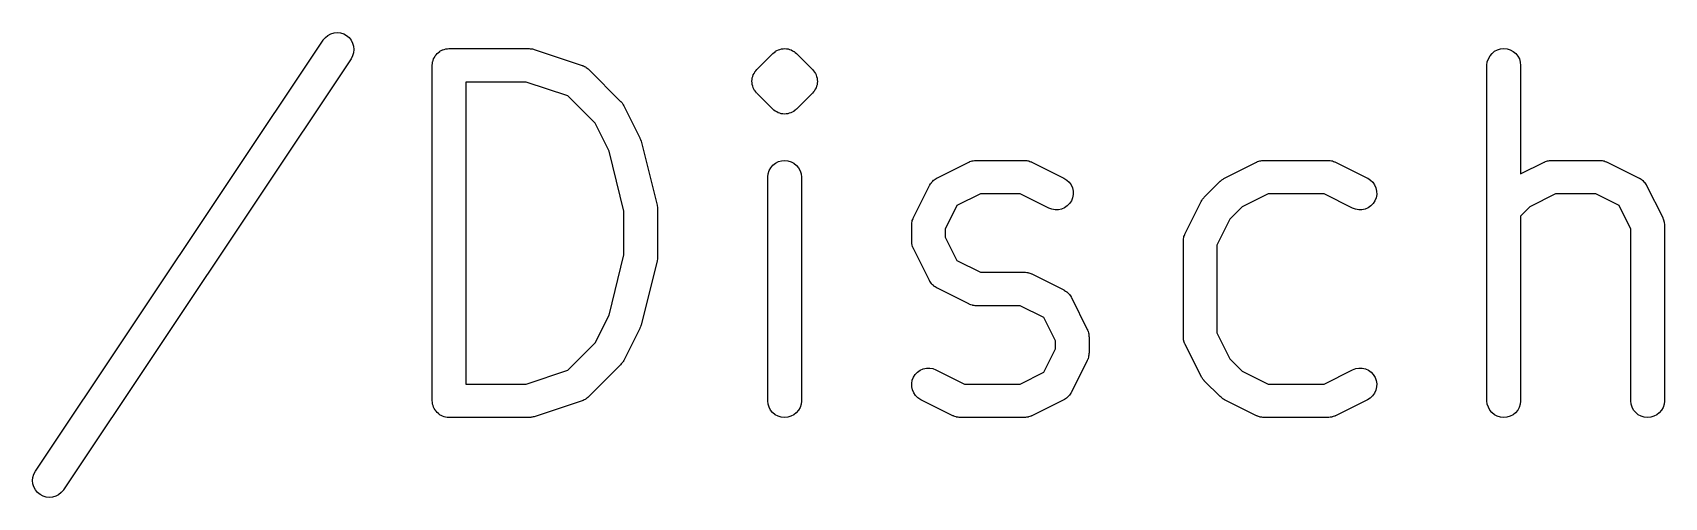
# Model space of a CAD drawing. Extents: x 1 to 169, y -122 to 5.
# Drawn here: x 115.47 to 125.19, y -81.48 to -78.71 of the extents above; entities that cross this region are included whole.
import ezdxf

# ---------------------------------------------------------------- set-up
doc = ezdxf.new("R2010")
doc.units = 0
doc.header["$MEASUREMENT"] = 0
doc.layers.add('BLACK', color=7, linetype='CONTINUOUS')

msp = doc.modelspace()

# ---------------------------------------------------------------- linework, layer by layer
at = {"layer": 'BLACK', "linetype": 'CONTINUOUS'}
for p, q in [((115.488, -81.3255), (117.203, -78.7541)), ((117.203, -78.7529), (117.216, -78.738)), ((117.203, -78.7541), (117.203, -78.7529)), ((117.216, -78.738), (117.231, -78.7258)), ((117.231, -78.7258), (117.248, -78.7167)), ((117.248, -78.7167), (117.267, -78.7113)), ((117.267, -78.7113), (117.287, -78.7095)), ((117.287, -78.7095), (117.306, -78.7116)), ((117.306, -78.7116), (117.325, -78.7174)), ((117.325, -78.7174), (117.342, -78.7267)), ((117.342, -78.7267), (117.357, -78.7392)), ((117.357, -78.7392), (117.369, -78.7543)), ((117.369, -78.7543), (117.378, -78.7716)), ((117.378, -78.8478), (117.369, -78.865)), ((117.378, -78.7716), (117.384, -78.7903)), ((117.384, -78.8291), (117.378, -78.8478)), ((117.384, -78.7903), (117.386, -78.8097)), ((117.386, -78.8097), (117.384, -78.8291)), ((117.86, -78.8654), (117.865, -78.8571)), ((117.865, -78.8571), (117.869, -78.8488)), ((117.869, -78.8488), (117.87, -78.8486)), ((117.87, -78.8483), (117.876, -78.8411)), ((117.87, -78.8486), (117.87, -78.8483)), ((117.876, -78.8411), (117.882, -78.8338)), ((117.882, -78.8333), (117.89, -78.8274)), ((117.882, -78.8336), (117.882, -78.8333)), ((117.882, -78.8338), (117.882, -78.8336)), ((117.89, -78.8274), (117.897, -78.8215)), ((117.897, -78.8213), (117.898, -78.8211)), ((117.897, -78.8215), (117.897, -78.8213)), ((117.898, -78.8211), (117.906, -78.8168)), ((117.906, -78.8168), (117.914, -78.8123)), ((117.914, -78.8123), (117.915, -78.8122)), ((117.915, -78.812), (117.924, -78.8094)), ((117.915, -78.8122), (117.915, -78.812)), ((117.924, -78.8094), (117.933, -78.8067)), ((117.933, -78.8066), (117.934, -78.8065)), ((117.933, -78.8067), (117.933, -78.8066)), ((117.934, -78.8065), (117.943, -78.8057)), ((117.943, -78.8057), (117.952, -78.8048)), ((117.952, -78.8048), (118.429, -78.8048)), ((118.429, -78.8048), (118.43, -78.8048)), ((118.43, -78.8048), (118.436, -78.8054)), ((118.436, -78.8054), (118.441, -78.8056)), ((118.441, -78.8056), (118.445, -78.8065)), ((118.445, -78.8065), (118.449, -78.8069)), ((118.449, -78.8069), (118.455, -78.8086)), ((118.455, -78.8086), (118.46, -78.8099)), ((118.46, -78.8099), (118.746, -78.9051)), ((119.786, -78.9293), (119.882, -78.834)), ((119.882, -78.8333), (119.883, -78.8331)), ((119.882, -78.8335), (119.882, -78.8333)), ((119.882, -78.8333), (119.882, -78.8333)), ((119.882, -78.8333), (119.882, -78.8333)), ((119.882, -78.8336), (119.882, -78.8335)), ((119.882, -78.834), (119.882, -78.8336)), ((119.882, -78.8336), (119.882, -78.8336)), ((119.883, -78.8331), (119.89, -78.8272)), ((119.89, -78.8272), (119.897, -78.8213)), ((119.897, -78.8212), (119.898, -78.8211)), ((119.897, -78.8213), (119.897, -78.8212)), ((119.898, -78.8209), (119.906, -78.8165)), ((119.898, -78.821), (119.898, -78.8209)), ((119.898, -78.8211), (119.898, -78.821)), ((119.906, -78.8165), (119.915, -78.8122)), ((119.915, -78.8119), (119.924, -78.8093)), ((119.915, -78.812), (119.915, -78.8119)), ((119.915, -78.8121), (119.915, -78.812)), ((119.915, -78.812), (119.915, -78.812)), ((119.915, -78.8122), (119.915, -78.8121)), ((119.924, -78.8093), (119.933, -78.8066)), ((119.933, -78.8066), (119.934, -78.8065)), ((119.933, -78.8066), (119.933, -78.8066)), ((119.934, -78.8065), (119.943, -78.8056)), ((119.934, -78.8065), (119.934, -78.8065)), ((119.934, -78.8065), (119.934, -78.8065)), ((119.943, -78.8056), (119.953, -78.8048)), ((119.953, -78.8048), (119.953, -78.8048)), ((119.953, -78.8048), (119.953, -78.8048)), ((119.953, -78.8048), (119.953, -78.8048)), ((119.953, -78.8048), (119.963, -78.8058)), ((119.953, -78.8048), (119.953, -78.8048)), ((119.963, -78.8058), (119.963, -78.8058)), ((119.963, -78.8058), (119.972, -78.8067)), ((119.972, -78.8067), (119.972, -78.8068)), ((119.972, -78.8068), (119.972, -78.8068)), ((119.972, -78.8068), (119.973, -78.8069)), ((119.973, -78.8069), (119.973, -78.8069)), ((119.973, -78.8069), (119.982, -78.8097)), ((119.982, -78.8097), (119.991, -78.8124)), ((119.991, -78.8124), (119.991, -78.8125)), ((119.991, -78.8125), (119.991, -78.8126)), ((119.991, -78.8126), (119.991, -78.8127)), ((119.991, -78.8127), (119.991, -78.8127)), ((119.991, -78.8127), (120, -78.8172)), ((120, -78.8172), (120.008, -78.8217)), ((120.008, -78.8217), (120.008, -78.8218)), ((120.008, -78.8218), (120.008, -78.8219)), ((120.008, -78.8219), (120.008, -78.822)), ((120.008, -78.822), (120.009, -78.8221)), ((120.009, -78.8221), (120.016, -78.8281)), ((120.016, -78.8281), (120.023, -78.834)), ((120.023, -78.834), (120.118, -78.9293)), ((124.146, -78.8654), (124.156, -78.8483)), ((124.156, -78.8483), (124.168, -78.8333)), ((124.168, -78.8333), (124.183, -78.8211)), ((124.183, -78.8211), (124.201, -78.812)), ((124.201, -78.812), (124.219, -78.8065)), ((124.219, -78.8065), (124.239, -78.8048)), ((124.239, -78.8048), (124.258, -78.8068)), ((124.258, -78.8068), (124.277, -78.8126)), ((124.277, -78.8126), (124.294, -78.8219)), ((124.294, -78.8219), (124.309, -78.8343)), ((124.309, -78.8343), (124.321, -78.8494)), ((124.321, -78.8494), (124.331, -78.8667)), ((117.369, -78.865), (115.655, -81.4364)), ((117.852, -78.9034), (117.853, -78.8941)), ((117.852, -78.904), (117.852, -78.9034)), ((117.852, -78.9041), (117.852, -78.904)), ((117.852, -78.9048), (117.852, -78.9041)), ((117.852, -78.9041), (117.852, -78.9041)), ((117.852, -80.9048), (117.852, -78.9048)), ((117.853, -78.8941), (117.854, -78.8847)), ((117.854, -78.8847), (117.855, -78.8843)), ((117.855, -78.884), (117.857, -78.875)), ((117.855, -78.8843), (117.855, -78.884)), ((117.857, -78.875), (117.86, -78.866)), ((117.86, -78.8657), (117.86, -78.8654)), ((117.86, -78.866), (117.86, -78.8657)), ((118.746, -78.9051), (118.747, -78.9056)), ((118.747, -78.9056), (118.75, -78.9068)), ((118.75, -78.9068), (118.753, -78.9077)), ((118.753, -78.9077), (118.759, -78.9109)), ((118.759, -78.9109), (118.765, -78.9138)), ((118.765, -78.9138), (118.767, -78.9155)), ((118.767, -78.9155), (118.77, -78.9169)), ((118.77, -78.9169), (118.775, -78.9212)), ((118.775, -78.9212), (118.781, -78.9253)), ((118.781, -78.9253), (118.783, -78.9274)), ((118.783, -78.9274), (118.785, -78.9293)), ((118.785, -78.9293), (118.975, -79.1198)), ((119.765, -78.9609), (119.77, -78.9527)), ((119.77, -78.9527), (119.774, -78.9444)), ((119.774, -78.9438), (119.78, -78.9365)), ((119.774, -78.9441), (119.774, -78.9438)), ((119.774, -78.9444), (119.774, -78.9441)), ((119.78, -78.9365), (119.786, -78.9293)), ((120.118, -78.9293), (120.119, -78.9298)), ((120.119, -78.9298), (120.119, -78.9298)), ((120.119, -78.9298), (120.119, -78.9298)), ((120.119, -78.9298), (120.119, -78.9303)), ((120.119, -78.9303), (120.125, -78.9376)), ((120.125, -78.9376), (120.131, -78.945)), ((120.131, -78.945), (120.131, -78.9453)), ((120.131, -78.9453), (120.131, -78.9455)), ((120.131, -78.9455), (120.136, -78.9538)), ((120.136, -78.9538), (120.14, -78.9622)), ((124.138, -78.9034), (124.14, -78.884)), ((124.138, -78.9048), (124.138, -78.9034)), ((124.138, -80.9048), (124.138, -78.9048)), ((124.14, -78.884), (124.146, -78.8654)), ((124.331, -78.8667), (124.336, -78.8853)), ((124.336, -78.8853), (124.338, -78.9048)), ((124.338, -78.9048), (124.338, -79.5525)), ((118.052, -79.0048), (118.052, -80.8048)), ((118.412, -79.0048), (118.052, -79.0048)), ((118.66, -79.0874), (118.412, -79.0048)), ((119.757, -78.999), (119.758, -78.9896)), ((119.757, -78.9993), (119.757, -78.999)), ((119.757, -78.9997), (119.757, -78.9993)), ((119.758, -79.0091), (119.757, -78.9997)), ((119.758, -78.9896), (119.759, -78.9802)), ((119.759, -79.0184), (119.758, -79.0091)), ((119.759, -78.9796), (119.762, -78.9706)), ((119.759, -78.9799), (119.759, -78.9796)), ((119.759, -78.9802), (119.759, -78.9799)), ((119.759, -79.0187), (119.759, -79.0184)), ((119.759, -79.0191), (119.759, -79.0187)), ((119.762, -79.0281), (119.759, -79.0191)), ((119.762, -78.9706), (119.765, -78.9616)), ((119.764, -79.0371), (119.762, -79.0281)), ((119.764, -79.0375), (119.764, -79.0371)), ((119.765, -79.0378), (119.764, -79.0375)), ((119.765, -78.9613), (119.765, -78.9609)), ((119.765, -78.9616), (119.765, -78.9613)), ((119.769, -79.0461), (119.765, -79.0378)), ((119.773, -79.0545), (119.769, -79.0461)), ((119.773, -79.0547), (119.773, -79.0545)), ((119.774, -79.055), (119.773, -79.0547)), ((119.78, -79.0624), (119.774, -79.055)), ((120.131, -79.0556), (120.13, -79.0559)), ((120.13, -79.0559), (120.13, -79.0562)), ((120.135, -79.0473), (120.131, -79.0556)), ((120.14, -79.0391), (120.135, -79.0473)), ((120.14, -78.9622), (120.14, -78.9626)), ((120.14, -78.9626), (120.14, -78.9629)), ((120.14, -78.9629), (120.143, -78.9718)), ((120.143, -79.0293), (120.14, -79.0384)), ((120.14, -79.0384), (120.14, -79.0387)), ((120.14, -79.0387), (120.14, -79.0391)), ((120.143, -78.9718), (120.146, -78.9809)), ((120.146, -79.0204), (120.143, -79.0293)), ((120.146, -78.9809), (120.146, -78.9813)), ((120.146, -78.9813), (120.146, -78.9816)), ((120.146, -78.9816), (120.147, -78.9909)), ((120.147, -79.0103), (120.146, -79.0198)), ((120.146, -79.0198), (120.146, -79.0201)), ((120.146, -79.0201), (120.146, -79.0204)), ((120.147, -78.9909), (120.148, -79.0003)), ((120.148, -79.001), (120.147, -79.0103)), ((120.148, -79.0003), (120.148, -79.0007)), ((120.148, -79.0007), (120.148, -79.001)), ((118.823, -79.2497), (118.66, -79.0874)), ((118.975, -79.1198), (118.976, -79.1208)), ((118.976, -79.1208), (118.98, -79.1251)), ((118.98, -79.1251), (118.984, -79.1292)), ((118.984, -79.1292), (118.986, -79.1328)), ((118.986, -79.1328), (118.989, -79.136)), ((118.989, -79.136), (118.991, -79.141)), ((118.991, -79.141), (118.994, -79.1458)), ((118.994, -79.1458), (119.089, -79.3362)), ((119.785, -79.0697), (119.78, -79.0624)), ((119.786, -79.0702), (119.785, -79.0697)), ((119.786, -79.0707), (119.786, -79.0702)), ((119.786, -79.0702), (119.786, -79.0702)), ((119.786, -79.0702), (119.786, -79.0702)), ((119.882, -79.1659), (119.786, -79.0707)), ((120.118, -79.0707), (120.023, -79.1659)), ((120.124, -79.0634), (120.118, -79.0707)), ((120.13, -79.0562), (120.124, -79.0634)), ((118.906, -79.4159), (118.823, -79.2497)), ((119.889, -79.172), (119.882, -79.1659)), ((119.896, -79.1779), (119.889, -79.172)), ((119.896, -79.178), (119.896, -79.1779)), ((119.896, -79.1781), (119.896, -79.178)), ((119.897, -79.1782), (119.896, -79.1781)), ((119.897, -79.1783), (119.897, -79.1782)), ((119.905, -79.1828), (119.897, -79.1783)), ((119.913, -79.1873), (119.905, -79.1828)), ((119.914, -79.1874), (119.913, -79.1873)), ((119.913, -79.1873), (119.913, -79.1873)), ((119.914, -79.1875), (119.914, -79.1874)), ((119.914, -79.1876), (119.914, -79.1875)), ((119.923, -79.1903), (119.914, -79.1876)), ((119.932, -79.1931), (119.923, -79.1903)), ((119.932, -79.1932), (119.932, -79.1931)), ((119.932, -79.1931), (119.932, -79.1931)), ((119.933, -79.1933), (119.932, -79.1932)), ((119.932, -79.1932), (119.932, -79.1932)), ((119.942, -79.1942), (119.933, -79.1933)), ((119.951, -79.1952), (119.942, -79.1942)), ((119.942, -79.1942), (119.942, -79.1942)), ((119.952, -79.1952), (119.951, -79.1952)), ((119.961, -79.1944), (119.952, -79.1952)), ((119.952, -79.1952), (119.952, -79.1952)), ((119.952, -79.1952), (119.952, -79.1952)), ((119.952, -79.1952), (119.952, -79.1952)), ((119.971, -79.1935), (119.961, -79.1944)), ((119.98, -79.1907), (119.971, -79.1934)), ((119.971, -79.1934), (119.971, -79.1934)), ((119.971, -79.1934), (119.971, -79.1935)), ((119.971, -79.1935), (119.971, -79.1935)), ((119.971, -79.1935), (119.971, -79.1935)), ((119.99, -79.1881), (119.98, -79.1907)), ((119.998, -79.1834), (119.99, -79.1878)), ((119.99, -79.1878), (119.99, -79.1879)), ((119.99, -79.1879), (119.99, -79.188)), ((119.99, -79.188), (119.99, -79.188)), ((119.99, -79.188), (119.99, -79.1881)), ((120.007, -79.1791), (119.998, -79.1834)), ((120.015, -79.1727), (120.007, -79.1787)), ((120.007, -79.1787), (120.007, -79.1788)), ((120.007, -79.1788), (120.007, -79.1789)), ((120.007, -79.1789), (120.007, -79.179)), ((120.007, -79.179), (120.007, -79.1791)), ((120.022, -79.1669), (120.015, -79.1727)), ((120.023, -79.1665), (120.022, -79.1667)), ((120.022, -79.1667), (120.022, -79.1667)), ((120.022, -79.1667), (120.022, -79.1667)), ((120.022, -79.1667), (120.022, -79.1669)), ((120.023, -79.1659), (120.023, -79.1664)), ((120.023, -79.1664), (120.023, -79.1664)), ((120.023, -79.1664), (120.023, -79.1665)), ((119.089, -79.3362), (119.09, -79.3375)), ((119.09, -79.3375), (119.09, -79.3379)), ((119.09, -79.3379), (119.09, -79.3383)), ((119.09, -79.3383), (119.094, -79.3471)), ((119.094, -79.3471), (119.097, -79.3558)), ((118.995, -79.7742), (118.906, -79.4159)), ((119.097, -79.3558), (119.097, -79.3563)), ((119.097, -79.3563), (119.097, -79.3567)), ((119.097, -79.3567), (119.192, -79.7377)), ((119.855, -79.5506), (119.86, -79.532)), ((119.86, -79.532), (119.87, -79.5149)), ((119.87, -79.5149), (119.882, -79.5)), ((119.882, -79.5), (119.898, -79.4878)), ((119.898, -79.4878), (119.915, -79.4787)), ((119.915, -79.4787), (119.934, -79.4732)), ((119.934, -79.4732), (119.953, -79.4714)), ((119.953, -79.4714), (119.972, -79.4735)), ((119.972, -79.4735), (119.991, -79.4792)), ((119.991, -79.4792), (120.008, -79.4885)), ((120.008, -79.4885), (120.023, -79.501)), ((120.023, -79.501), (120.036, -79.5161)), ((120.036, -79.5161), (120.045, -79.5333)), ((120.045, -79.5333), (120.05, -79.552)), ((120.86, -79.5772), (121.051, -79.482)), ((121.051, -79.482), (121.052, -79.4814)), ((121.052, -79.4814), (121.055, -79.4804)), ((121.055, -79.4804), (121.057, -79.479)), ((121.057, -79.479), (121.064, -79.477)), ((121.064, -79.477), (121.07, -79.4746)), ((121.07, -79.4746), (121.073, -79.4742)), ((121.073, -79.4742), (121.076, -79.4733)), ((121.076, -79.4733), (121.083, -79.4727)), ((121.083, -79.4727), (121.089, -79.4716)), ((121.089, -79.4716), (121.092, -79.4717)), ((121.092, -79.4717), (121.095, -79.4714)), ((121.095, -79.4714), (121.381, -79.4714)), ((121.381, -79.4714), (121.382, -79.4714)), ((121.382, -79.4714), (121.385, -79.4718)), ((121.385, -79.4718), (121.388, -79.4717)), ((121.388, -79.4717), (121.395, -79.4729)), ((121.395, -79.4729), (121.402, -79.4736)), ((121.402, -79.4736), (121.405, -79.4745)), ((121.405, -79.4745), (121.407, -79.475)), ((121.407, -79.475), (121.414, -79.4774)), ((121.414, -79.4774), (121.42, -79.4795)), ((121.42, -79.4795), (121.423, -79.4809)), ((121.423, -79.4809), (121.426, -79.482)), ((121.426, -79.482), (121.616, -79.5772)), ((122.574, -79.5772), (122.765, -79.482)), ((122.765, -79.482), (122.766, -79.4814)), ((122.766, -79.4814), (122.769, -79.4804)), ((122.769, -79.4804), (122.771, -79.479)), ((122.771, -79.479), (122.778, -79.477)), ((122.778, -79.477), (122.784, -79.4746)), ((122.784, -79.4746), (122.787, -79.4742)), ((122.787, -79.4742), (122.79, -79.4733)), ((122.79, -79.4733), (122.797, -79.4727)), ((122.797, -79.4727), (122.804, -79.4716)), ((122.804, -79.4716), (122.807, -79.4717)), ((122.807, -79.4717), (122.81, -79.4714)), ((122.81, -79.4714), (123.19, -79.4714)), ((123.19, -79.4714), (123.192, -79.4714)), ((123.192, -79.4714), (123.195, -79.4718)), ((123.195, -79.4718), (123.198, -79.4717)), ((123.198, -79.4717), (123.204, -79.4729)), ((123.204, -79.4729), (123.211, -79.4736)), ((123.211, -79.4736), (123.214, -79.4745)), ((123.214, -79.4745), (123.217, -79.475)), ((123.217, -79.475), (123.223, -79.4774)), ((123.223, -79.4774), (123.23, -79.4795)), ((123.23, -79.4795), (123.232, -79.4809)), ((123.232, -79.4809), (123.235, -79.482)), ((123.235, -79.482), (123.426, -79.5772)), ((124.338, -79.5525), (124.479, -79.482)), ((124.479, -79.482), (124.48, -79.4814)), ((124.48, -79.4814), (124.483, -79.4804)), ((124.483, -79.4804), (124.486, -79.479)), ((124.486, -79.479), (124.492, -79.477)), ((124.492, -79.477), (124.499, -79.4746)), ((124.499, -79.4746), (124.502, -79.4742)), ((124.502, -79.4742), (124.504, -79.4733)), ((124.504, -79.4733), (124.511, -79.4727)), ((124.511, -79.4727), (124.518, -79.4716)), ((124.518, -79.4716), (124.521, -79.4717)), ((124.521, -79.4717), (124.524, -79.4714)), ((124.524, -79.4714), (124.81, -79.4714)), ((124.81, -79.4714), (124.811, -79.4714)), ((124.811, -79.4714), (124.814, -79.4718)), ((124.814, -79.4718), (124.817, -79.4717)), ((124.817, -79.4717), (124.824, -79.4729)), ((124.824, -79.4729), (124.83, -79.4736)), ((124.83, -79.4736), (124.833, -79.4745)), ((124.833, -79.4745), (124.836, -79.475)), ((124.836, -79.475), (124.842, -79.4774)), ((124.842, -79.4774), (124.849, -79.4795)), ((124.849, -79.4795), (124.851, -79.4809)), ((124.851, -79.4809), (124.854, -79.482)), ((124.854, -79.482), (125.045, -79.5772)), ((119.852, -79.57), (119.855, -79.5506)), ((119.852, -79.5714), (119.852, -79.57)), ((119.852, -80.9048), (119.852, -79.5714)), ((120.05, -79.552), (120.052, -79.5714)), ((120.052, -79.5714), (120.052, -80.9048)), ((120.72, -79.8124), (120.815, -79.6219)), ((120.815, -79.6219), (120.816, -79.6207)), ((120.816, -79.6207), (120.817, -79.6189)), ((120.817, -79.6189), (120.818, -79.6169)), ((120.818, -79.6169), (120.822, -79.6107)), ((120.822, -79.6107), (120.827, -79.6043)), ((120.827, -79.6043), (120.828, -79.6028)), ((120.828, -79.6028), (120.829, -79.601)), ((120.829, -79.601), (120.835, -79.5958)), ((120.835, -79.5958), (120.84, -79.5903)), ((120.84, -79.5903), (120.842, -79.5891)), ((120.842, -79.5891), (120.844, -79.5876)), ((120.844, -79.5876), (120.85, -79.5836)), ((120.85, -79.5836), (120.856, -79.5792)), ((120.856, -79.5792), (120.858, -79.5784)), ((120.858, -79.5784), (120.86, -79.5772)), ((121.616, -79.5772), (121.617, -79.5779)), ((121.617, -79.5779), (121.634, -79.5885)), ((121.634, -79.5885), (121.648, -79.6021)), ((121.648, -79.6021), (121.659, -79.6181)), ((121.659, -79.6181), (121.667, -79.636)), ((121.667, -79.636), (121.671, -79.6551)), ((122.453, -79.6912), (122.548, -79.596)), ((122.548, -79.596), (122.549, -79.595)), ((122.549, -79.595), (122.554, -79.5915)), ((122.554, -79.5915), (122.558, -79.5876)), ((122.558, -79.5876), (122.561, -79.5854)), ((122.561, -79.5854), (122.565, -79.5828)), ((122.565, -79.5828), (122.57, -79.5802)), ((122.57, -79.5802), (122.574, -79.5772)), ((123.426, -79.5772), (123.427, -79.5779)), ((123.427, -79.5779), (123.443, -79.5885)), ((123.443, -79.5885), (123.457, -79.6021)), ((123.457, -79.6021), (123.468, -79.6181)), ((123.468, -79.6181), (123.476, -79.636)), ((123.476, -79.636), (123.48, -79.6551)), ((125.045, -79.5772), (125.046, -79.5779)), ((125.046, -79.5779), (125.048, -79.579)), ((125.048, -79.579), (125.05, -79.5799)), ((125.05, -79.5799), (125.056, -79.5843)), ((125.056, -79.5843), (125.062, -79.5885)), ((125.062, -79.5885), (125.064, -79.59)), ((125.064, -79.59), (125.066, -79.5912)), ((125.066, -79.5912), (125.071, -79.5968)), ((125.071, -79.5968), (125.076, -79.6021)), ((125.076, -79.6021), (125.078, -79.6039)), ((125.078, -79.6039), (125.079, -79.6054)), ((125.079, -79.6054), (125.083, -79.6119)), ((125.083, -79.6119), (125.087, -79.6181)), ((125.087, -79.6181), (125.088, -79.6201)), ((125.088, -79.6201), (125.089, -79.6219)), ((125.089, -79.6219), (125.185, -79.8124)), ((121.119, -79.6714), (120.979, -79.7412)), ((121.357, -79.6714), (121.119, -79.6714)), ((121.527, -79.7561), (121.357, -79.6714)), ((121.65, -79.7285), (121.637, -79.7426)), ((121.661, -79.712), (121.65, -79.7285)), ((121.668, -79.6938), (121.661, -79.712)), ((121.671, -79.6746), (121.668, -79.6938)), ((121.671, -79.6551), (121.671, -79.6746)), ((122.339, -79.9077), (122.434, -79.7172)), ((122.434, -79.7172), (122.435, -79.7159)), ((122.435, -79.7159), (122.438, -79.7112)), ((122.438, -79.7112), (122.441, -79.7063)), ((122.441, -79.7063), (122.443, -79.7031)), ((122.443, -79.7031), (122.446, -79.6996)), ((122.446, -79.6996), (122.45, -79.6955)), ((122.45, -79.6955), (122.453, -79.6912)), ((122.833, -79.6714), (122.678, -79.7489)), ((123.167, -79.6714), (122.833, -79.6714)), ((123.336, -79.7561), (123.167, -79.6714)), ((123.46, -79.7285), (123.446, -79.7426)), ((123.47, -79.712), (123.46, -79.7285)), ((123.477, -79.6938), (123.47, -79.712)), ((123.481, -79.6746), (123.477, -79.6938)), ((123.48, -79.6551), (123.481, -79.6746)), ((124.547, -79.6714), (124.393, -79.7489)), ((124.786, -79.6714), (124.547, -79.6714)), ((124.925, -79.7412), (124.786, -79.6714)), ((118.995, -80.0353), (118.995, -79.7742)), ((119.192, -79.7377), (119.193, -79.739)), ((119.193, -79.739), (119.193, -79.7408)), ((119.193, -79.7408), (119.193, -79.7425)), ((119.193, -79.7425), (119.194, -79.7504)), ((119.194, -79.7504), (119.195, -79.7583)), ((119.195, -79.7583), (119.195, -79.7601)), ((119.195, -79.7601), (119.195, -79.7619)), ((119.195, -79.7619), (119.195, -80.0476)), ((120.712, -79.8364), (120.713, -79.8335)), ((120.713, -79.8306), (120.716, -79.8243)), ((120.713, -79.8335), (120.713, -79.8306)), ((120.716, -79.8243), (120.718, -79.8177)), ((120.718, -79.8177), (120.719, -79.8152)), ((120.719, -79.8152), (120.72, -79.8124)), ((120.979, -79.7412), (120.91, -79.8807)), ((121.545, -79.7631), (121.527, -79.7561)), ((121.564, -79.7664), (121.545, -79.7631)), ((121.584, -79.7659), (121.564, -79.7664)), ((121.603, -79.7616), (121.584, -79.7659)), ((121.621, -79.7538), (121.603, -79.7616)), ((121.637, -79.7426), (121.621, -79.7538)), ((122.606, -79.8211), (122.529, -79.976)), ((122.678, -79.7489), (122.606, -79.8211)), ((123.354, -79.7631), (123.336, -79.7561)), ((123.374, -79.7664), (123.354, -79.7631)), ((123.393, -79.7659), (123.374, -79.7664)), ((123.412, -79.7616), (123.393, -79.7659)), ((123.43, -79.7538), (123.412, -79.7616)), ((123.446, -79.7426), (123.43, -79.7538)), ((124.393, -79.7489), (124.338, -79.8033)), ((124.338, -79.8033), (124.338, -80.9048)), ((124.995, -79.8807), (124.925, -79.7412)), ((125.185, -79.8124), (125.185, -79.8137)), ((125.185, -79.8137), (125.186, -79.8164)), ((125.186, -79.8164), (125.188, -79.819)), ((125.188, -79.819), (125.19, -79.8256)), ((125.19, -79.8256), (125.192, -79.832)), ((125.192, -79.832), (125.192, -79.8349)), ((120.71, -79.8499), (120.711, -79.8431)), ((120.71, -79.8528), (120.71, -79.8499)), ((120.71, -79.8557), (120.71, -79.8528)), ((120.71, -79.8571), (120.71, -79.8557)), ((120.71, -79.9524), (120.71, -79.8571)), ((120.711, -79.8431), (120.712, -79.8364)), ((120.91, -79.8807), (120.91, -79.9288)), ((120.91, -79.9288), (120.979, -80.0683)), ((122.331, -79.9316), (122.332, -79.9288)), ((122.332, -79.9259), (122.335, -79.9195)), ((122.332, -79.9288), (122.332, -79.9259)), ((122.335, -79.9195), (122.337, -79.913)), ((122.337, -79.913), (122.338, -79.9104)), ((122.338, -79.9104), (122.339, -79.9077)), ((124.995, -80.9048), (124.995, -79.8807)), ((125.192, -79.8349), (125.193, -79.8377)), ((125.193, -79.8377), (125.194, -79.8445)), ((125.194, -79.8445), (125.195, -79.8513)), ((125.195, -79.8513), (125.195, -79.8542)), ((125.195, -79.8542), (125.195, -79.8571)), ((125.195, -79.8571), (125.195, -80.9048)), ((120.71, -79.9553), (120.71, -79.9524)), ((120.71, -79.9582), (120.71, -79.9553)), ((120.711, -79.965), (120.71, -79.9582)), ((120.711, -79.9718), (120.711, -79.965)), ((120.712, -79.9746), (120.711, -79.9718)), ((120.713, -79.9775), (120.712, -79.9746)), ((120.715, -79.9839), (120.713, -79.9775)), ((120.717, -79.9905), (120.715, -79.9839)), ((120.718, -79.9931), (120.717, -79.9905)), ((120.719, -79.9958), (120.718, -79.9931)), ((120.72, -79.9971), (120.719, -79.9958)), ((120.815, -80.1876), (120.72, -79.9971)), ((122.329, -79.9451), (122.33, -79.9384)), ((122.329, -79.9481), (122.329, -79.9451)), ((122.329, -79.951), (122.329, -79.9481)), ((122.329, -79.9524), (122.329, -79.951)), ((122.329, -80.5238), (122.329, -79.9524)), ((122.33, -79.9384), (122.331, -79.9316)), ((122.529, -79.976), (122.529, -80.5002)), ((118.906, -80.3937), (118.995, -80.0353)), ((119.192, -80.0719), (119.097, -80.4528)), ((119.193, -80.0701), (119.192, -80.0719)), ((119.194, -80.0605), (119.193, -80.0684)), ((119.193, -80.0684), (119.193, -80.0701)), ((119.195, -80.0526), (119.194, -80.0605)), ((119.195, -80.0476), (119.195, -80.049)), ((119.195, -80.049), (119.195, -80.0508)), ((119.195, -80.0508), (119.195, -80.0526)), ((120.979, -80.0683), (121.119, -80.1381)), ((120.816, -80.1894), (120.815, -80.1876)), ((120.817, -80.1914), (120.816, -80.1894)), ((120.822, -80.1976), (120.817, -80.1914)), ((120.826, -80.2041), (120.822, -80.1976)), ((120.827, -80.2057), (120.826, -80.2041)), ((120.828, -80.2074), (120.827, -80.2057)), ((120.834, -80.2128), (120.828, -80.2074)), ((120.839, -80.2183), (120.834, -80.2128)), ((120.841, -80.2195), (120.839, -80.2183)), ((120.842, -80.221), (120.841, -80.2195)), ((120.849, -80.2252), (120.842, -80.221)), ((121.119, -80.1381), (121.381, -80.1381)), ((121.381, -80.1381), (121.382, -80.1381)), ((121.382, -80.1381), (121.385, -80.1384)), ((121.385, -80.1384), (121.388, -80.1384)), ((121.388, -80.1384), (121.395, -80.1395)), ((121.395, -80.1395), (121.402, -80.1403)), ((121.402, -80.1403), (121.405, -80.1412)), ((121.405, -80.1412), (121.407, -80.1417)), ((121.407, -80.1417), (121.414, -80.1441)), ((121.414, -80.1441), (121.42, -80.1462)), ((121.42, -80.1462), (121.423, -80.1476)), ((121.423, -80.1476), (121.426, -80.1487)), ((121.426, -80.1487), (121.616, -80.2439)), ((120.855, -80.2296), (120.849, -80.2252)), ((120.857, -80.2305), (120.855, -80.2296)), ((120.859, -80.2317), (120.857, -80.2305)), ((120.86, -80.2323), (120.859, -80.2317)), ((121.051, -80.3275), (120.86, -80.2323)), ((121.616, -80.2439), (121.617, -80.2445)), ((121.617, -80.2445), (121.619, -80.2457)), ((121.619, -80.2457), (121.621, -80.2466)), ((121.621, -80.2466), (121.627, -80.251)), ((121.627, -80.251), (121.634, -80.2551)), ((121.634, -80.2551), (121.635, -80.2567)), ((121.635, -80.2567), (121.637, -80.2579)), ((121.637, -80.2579), (121.642, -80.2634)), ((121.642, -80.2634), (121.648, -80.2687)), ((121.648, -80.2687), (121.649, -80.2705)), ((121.649, -80.2705), (121.65, -80.2721)), ((121.65, -80.2721), (121.655, -80.2785)), ((121.655, -80.2785), (121.659, -80.2848)), ((121.659, -80.2848), (121.66, -80.2868)), ((121.66, -80.2868), (121.661, -80.2886)), ((121.661, -80.2886), (121.756, -80.4791)), ((118.823, -80.5598), (118.906, -80.3937)), ((121.053, -80.3286), (121.051, -80.3275)), ((121.056, -80.33), (121.053, -80.3286)), ((121.062, -80.3321), (121.056, -80.33)), ((121.069, -80.3345), (121.062, -80.3321)), ((121.072, -80.335), (121.069, -80.3345)), ((121.074, -80.3359), (121.072, -80.335)), ((121.081, -80.3367), (121.074, -80.3359)), ((121.088, -80.3378), (121.081, -80.3367)), ((121.091, -80.3378), (121.088, -80.3378)), ((121.094, -80.3381), (121.091, -80.3378)), ((121.095, -80.3381), (121.094, -80.3381)), ((121.357, -80.3381), (121.095, -80.3381)), ((121.497, -80.4079), (121.357, -80.3381)), ((121.567, -80.5474), (121.497, -80.4079)), ((119.089, -80.4733), (118.994, -80.6638)), ((119.09, -80.4729), (119.089, -80.4733)), ((119.093, -80.4638), (119.09, -80.4725)), ((119.09, -80.4725), (119.09, -80.4729)), ((119.096, -80.4551), (119.093, -80.4638)), ((119.097, -80.4546), (119.096, -80.4551)), ((119.097, -80.4528), (119.097, -80.4542)), ((119.097, -80.4542), (119.097, -80.4546)), ((121.756, -80.4791), (121.757, -80.4803)), ((121.757, -80.4803), (121.758, -80.4831)), ((121.758, -80.4831), (121.759, -80.4857)), ((121.759, -80.4857), (121.761, -80.4922)), ((121.761, -80.4922), (121.763, -80.4987)), ((121.763, -80.4987), (121.764, -80.5016)), ((121.764, -80.5016), (121.765, -80.5044)), ((121.765, -80.5044), (121.765, -80.5112)), ((121.765, -80.5112), (121.766, -80.5179)), ((122.529, -80.5002), (122.606, -80.655)), ((118.66, -80.7221), (118.823, -80.5598)), ((121.497, -80.735), (121.567, -80.5954)), ((121.567, -80.5954), (121.567, -80.5474)), ((121.766, -80.5179), (121.766, -80.5209)), ((121.766, -80.5209), (121.767, -80.5238)), ((121.767, -80.5238), (121.767, -80.619)), ((122.329, -80.5267), (122.329, -80.5238)), ((122.329, -80.5297), (122.329, -80.5267)), ((122.33, -80.5364), (122.329, -80.5297)), ((122.33, -80.5432), (122.33, -80.5364)), ((122.331, -80.5461), (122.33, -80.5432)), ((122.332, -80.549), (122.331, -80.5461)), ((122.334, -80.5554), (122.332, -80.549)), ((122.336, -80.5619), (122.334, -80.5554)), ((122.337, -80.5645), (122.336, -80.5619)), ((122.339, -80.5673), (122.337, -80.5645)), ((122.339, -80.5685), (122.339, -80.5673)), ((122.434, -80.759), (122.339, -80.5685)), ((118.975, -80.6898), (118.785, -80.8802)), ((118.979, -80.6854), (118.975, -80.6898)), ((118.983, -80.6814), (118.979, -80.6854)), ((118.985, -80.6779), (118.983, -80.6814)), ((118.988, -80.6747), (118.985, -80.6779)), ((118.991, -80.6697), (118.988, -80.6747)), ((118.994, -80.665), (118.991, -80.6697)), ((118.994, -80.6638), (118.994, -80.665)), ((121.756, -80.6638), (121.661, -80.8542)), ((121.757, -80.661), (121.756, -80.6638)), ((121.759, -80.6584), (121.757, -80.661)), ((121.761, -80.6519), (121.759, -80.6584)), ((121.763, -80.6455), (121.761, -80.6519)), ((121.764, -80.6426), (121.763, -80.6455)), ((121.765, -80.633), (121.764, -80.6398)), ((121.764, -80.6398), (121.764, -80.6426)), ((121.766, -80.6263), (121.765, -80.633)), ((121.767, -80.6204), (121.766, -80.6234)), ((121.766, -80.6234), (121.766, -80.6263)), ((121.767, -80.619), (121.767, -80.6204)), ((122.606, -80.655), (122.678, -80.7273)), ((118.052, -80.8048), (118.412, -80.8048)), ((118.412, -80.8048), (118.66, -80.7221)), ((120.71, -80.8016), (120.713, -80.7824)), ((120.71, -80.8211), (120.71, -80.8016)), ((120.713, -80.7824), (120.72, -80.7642)), ((120.72, -80.7642), (120.731, -80.7477)), ((120.731, -80.7477), (120.744, -80.7336)), ((120.744, -80.7336), (120.76, -80.7224)), ((120.76, -80.7224), (120.778, -80.7145)), ((120.778, -80.7145), (120.797, -80.7103)), ((120.797, -80.7103), (120.817, -80.7098)), ((120.817, -80.7098), (120.836, -80.7131)), ((120.836, -80.7131), (120.854, -80.7201)), ((120.854, -80.7201), (121.024, -80.8048)), ((121.024, -80.8048), (121.357, -80.8048)), ((121.357, -80.8048), (121.497, -80.735)), ((122.437, -80.7638), (122.434, -80.759)), ((122.44, -80.7687), (122.437, -80.7638)), ((122.443, -80.772), (122.44, -80.7687)), ((122.445, -80.7755), (122.443, -80.772)), ((122.449, -80.7796), (122.445, -80.7755)), ((122.452, -80.784), (122.449, -80.7796)), ((122.453, -80.785), (122.452, -80.784)), ((122.548, -80.8802), (122.453, -80.785)), ((122.678, -80.7273), (122.833, -80.8048)), ((122.833, -80.8048), (123.167, -80.8048)), ((123.167, -80.8048), (123.336, -80.7201)), ((123.336, -80.7201), (123.337, -80.7195)), ((123.337, -80.7195), (123.356, -80.7127)), ((123.356, -80.7127), (123.375, -80.7097)), ((123.375, -80.7097), (123.395, -80.7105)), ((123.395, -80.7105), (123.414, -80.715)), ((123.414, -80.715), (123.431, -80.7231)), ((123.431, -80.7231), (123.447, -80.7346)), ((123.447, -80.7346), (123.46, -80.7488)), ((123.46, -80.7488), (123.471, -80.7654)), ((123.471, -80.7654), (123.478, -80.7837)), ((123.478, -80.7837), (123.481, -80.803)), ((123.481, -80.803), (123.48, -80.8225)), ((118.749, -80.9032), (118.746, -80.9044)), ((118.751, -80.9024), (118.749, -80.9032)), ((118.757, -80.8992), (118.751, -80.9024)), ((118.764, -80.8964), (118.757, -80.8992)), ((118.766, -80.8947), (118.764, -80.8964)), ((118.769, -80.8934), (118.766, -80.8947)), ((118.774, -80.8891), (118.769, -80.8934)), ((118.78, -80.8852), (118.774, -80.8891)), ((118.782, -80.883), (118.78, -80.8852)), ((118.784, -80.8812), (118.782, -80.883)), ((118.785, -80.8802), (118.784, -80.8812)), ((120.714, -80.8402), (120.71, -80.8211)), ((120.722, -80.8581), (120.714, -80.8402)), ((120.733, -80.8741), (120.722, -80.8581)), ((120.747, -80.8877), (120.733, -80.8741)), ((120.764, -80.8983), (120.747, -80.8877)), ((120.765, -80.899), (120.764, -80.8983)), ((120.955, -80.9942), (120.765, -80.899)), ((121.616, -80.899), (121.426, -80.9942)), ((121.618, -80.8978), (121.616, -80.899)), ((121.62, -80.897), (121.618, -80.8978)), ((121.626, -80.8926), (121.62, -80.897)), ((121.633, -80.8886), (121.626, -80.8926)), ((121.634, -80.8871), (121.633, -80.8886)), ((121.636, -80.8859), (121.634, -80.8871)), ((121.641, -80.8804), (121.636, -80.8859)), ((121.647, -80.8752), (121.641, -80.8804)), ((121.648, -80.8734), (121.647, -80.8752)), ((121.65, -80.8719), (121.648, -80.8734)), ((121.654, -80.8655), (121.65, -80.8719)), ((121.658, -80.8593), (121.654, -80.8655)), ((121.659, -80.8573), (121.658, -80.8593)), ((121.66, -80.8555), (121.659, -80.8573)), ((121.661, -80.8542), (121.66, -80.8555)), ((122.553, -80.8838), (122.548, -80.8802)), ((122.557, -80.8877), (122.553, -80.8838)), ((122.56, -80.89), (122.557, -80.8877)), ((122.563, -80.8926), (122.56, -80.89)), ((122.568, -80.8953), (122.563, -80.8926)), ((122.573, -80.8983), (122.568, -80.8953)), ((122.574, -80.899), (122.573, -80.8983)), ((122.765, -80.9942), (122.574, -80.899)), ((123.426, -80.899), (123.235, -80.9942)), ((123.442, -80.8886), (123.426, -80.899)), ((123.456, -80.8752), (123.442, -80.8886)), ((123.468, -80.8593), (123.456, -80.8752)), ((123.476, -80.8415), (123.468, -80.8593)), ((123.48, -80.8225), (123.476, -80.8415)), ((117.853, -80.9141), (117.852, -80.9048)), ((117.854, -80.9235), (117.853, -80.9141)), ((117.854, -80.9238), (117.854, -80.9235)), ((117.854, -80.9242), (117.854, -80.9238)), ((117.857, -80.9332), (117.854, -80.9242)), ((117.86, -80.9422), (117.857, -80.9332)), ((117.86, -80.9425), (117.86, -80.9422)), ((117.86, -80.9429), (117.86, -80.9425)), ((117.864, -80.9512), (117.86, -80.9429)), ((117.869, -80.9595), (117.864, -80.9512)), ((117.869, -80.9598), (117.869, -80.9595)), ((117.869, -80.9601), (117.869, -80.9598)), ((117.875, -80.9674), (117.869, -80.9601)), ((117.881, -80.9747), (117.875, -80.9674)), ((117.881, -80.975), (117.881, -80.9747)), ((117.881, -80.9752), (117.881, -80.975)), ((117.889, -80.9812), (117.881, -80.9752)), ((117.896, -80.9873), (117.889, -80.9812)), ((117.896, -80.9874), (117.896, -80.9873)), ((117.896, -80.9877), (117.896, -80.9874)), ((117.905, -80.9921), (117.896, -80.9877)), ((117.913, -80.9967), (117.905, -80.9921)), ((117.913, -80.9968), (117.913, -80.9967)), ((117.914, -80.9969), (117.913, -80.9968)), ((117.923, -80.9997), (117.914, -80.9969)), ((117.932, -81.0026), (117.923, -80.9997)), ((118.459, -81.0001), (118.453, -81.0012)), ((118.46, -80.9996), (118.459, -81.0001)), ((118.746, -80.9044), (118.46, -80.9996)), ((119.854, -80.9242), (119.852, -80.9048)), ((119.86, -80.9429), (119.854, -80.9242)), ((119.869, -80.9601), (119.86, -80.9429)), ((119.881, -80.9752), (119.869, -80.9601)), ((119.896, -80.9877), (119.881, -80.9752)), ((119.914, -80.9969), (119.896, -80.9877)), ((119.932, -81.0027), (119.914, -80.9969)), ((119.99, -80.9975), (119.971, -81.003)), ((120.007, -80.9884), (119.99, -80.9975)), ((120.022, -80.9762), (120.007, -80.9884)), ((120.035, -80.9613), (120.022, -80.9762)), ((120.044, -80.9442), (120.035, -80.9613)), ((120.05, -80.9256), (120.044, -80.9442)), ((120.052, -80.9062), (120.05, -80.9256)), ((120.052, -80.9048), (120.052, -80.9062)), ((120.958, -80.9953), (120.955, -80.9942)), ((120.961, -80.9967), (120.958, -80.9953)), ((120.967, -80.9987), (120.961, -80.9967)), ((120.974, -81.0012), (120.967, -80.9987)), ((121.413, -80.9992), (121.406, -81.0015)), ((121.419, -80.9972), (121.413, -80.9992)), ((121.422, -80.9958), (121.419, -80.9972)), ((121.424, -80.9948), (121.422, -80.9958)), ((121.426, -80.9942), (121.424, -80.9948)), ((122.768, -80.9953), (122.765, -80.9942)), ((122.77, -80.9967), (122.768, -80.9953)), ((122.777, -80.9987), (122.77, -80.9967)), ((122.783, -81.0012), (122.777, -80.9987)), ((123.222, -80.9992), (123.216, -81.0015)), ((123.229, -80.9972), (123.222, -80.9992)), ((123.231, -80.9958), (123.229, -80.9972)), ((123.234, -80.9948), (123.231, -80.9958)), ((123.235, -80.9942), (123.234, -80.9948)), ((124.14, -80.9242), (124.138, -80.9048)), ((124.146, -80.9429), (124.14, -80.9242)), ((124.155, -80.9601), (124.146, -80.9429)), ((124.167, -80.9752), (124.155, -80.9601)), ((124.182, -80.9877), (124.167, -80.9752)), ((124.199, -80.9969), (124.182, -80.9877)), ((124.218, -81.0027), (124.199, -80.9969)), ((124.276, -80.9975), (124.257, -81.003)), ((124.293, -80.9884), (124.276, -80.9975)), ((124.308, -80.9762), (124.293, -80.9884)), ((124.321, -80.9613), (124.308, -80.9762)), ((124.33, -80.9442), (124.321, -80.9613)), ((124.336, -80.9256), (124.33, -80.9442)), ((124.338, -80.9062), (124.336, -80.9256)), ((124.338, -80.9048), (124.338, -80.9062)), ((124.997, -80.9242), (124.995, -80.9048)), ((125.003, -80.9429), (124.997, -80.9242)), ((125.012, -80.9601), (125.003, -80.9429)), ((125.024, -80.9752), (125.012, -80.9601)), ((125.039, -80.9877), (125.024, -80.9752)), ((125.056, -80.9969), (125.039, -80.9877)), ((125.075, -81.0027), (125.056, -80.9969)), ((125.133, -80.9975), (125.114, -81.003)), ((125.15, -80.9884), (125.133, -80.9975)), ((125.165, -80.9762), (125.15, -80.9884)), ((125.178, -80.9613), (125.165, -80.9762)), ((125.187, -80.9442), (125.178, -80.9613)), ((125.193, -80.9256), (125.187, -80.9442)), ((125.195, -80.9062), (125.193, -80.9256)), ((125.195, -80.9048), (125.195, -80.9062)), ((117.932, -81.0027), (117.932, -81.0026)), ((117.932, -81.0026), (117.932, -81.0026)), ((117.942, -81.0037), (117.932, -81.0027)), ((117.951, -81.0048), (117.942, -81.0037)), ((117.952, -81.0048), (117.951, -81.0048)), ((118.429, -81.0048), (117.952, -81.0048)), ((117.952, -81.0048), (117.952, -81.0048)), ((117.952, -81.0048), (117.952, -81.0048)), ((117.952, -81.0048), (117.952, -81.0048)), ((118.434, -81.0042), (118.429, -81.0048)), ((118.44, -81.0041), (118.434, -81.0042)), ((118.444, -81.0033), (118.44, -81.0041)), ((118.448, -81.0029), (118.444, -81.0033)), ((118.453, -81.0012), (118.448, -81.0029)), ((119.952, -81.0048), (119.932, -81.0027)), ((119.971, -81.003), (119.952, -81.0048)), ((120.976, -81.0017), (120.974, -81.0012)), ((120.979, -81.0026), (120.976, -81.0017)), ((120.986, -81.0033), (120.979, -81.0026)), ((120.993, -81.0045), (120.986, -81.0033)), ((120.996, -81.0044), (120.993, -81.0045)), ((120.999, -81.0048), (120.996, -81.0044)), ((121, -81.0048), (120.999, -81.0048)), ((121.381, -81.0048), (121, -81.0048)), ((121.384, -81.0045), (121.381, -81.0048)), ((121.387, -81.0046), (121.384, -81.0045)), ((121.394, -81.0035), (121.387, -81.0046)), ((121.4, -81.0029), (121.394, -81.0035)), ((121.403, -81.002), (121.4, -81.0029)), ((121.406, -81.0015), (121.403, -81.002)), ((122.786, -81.0017), (122.783, -81.0012)), ((122.789, -81.0026), (122.786, -81.0017)), ((122.796, -81.0033), (122.789, -81.0026)), ((122.802, -81.0045), (122.796, -81.0033)), ((122.805, -81.0044), (122.802, -81.0045)), ((122.808, -81.0048), (122.805, -81.0044)), ((122.81, -81.0048), (122.808, -81.0048)), ((123.19, -81.0048), (122.81, -81.0048)), ((123.193, -81.0045), (123.19, -81.0048)), ((123.196, -81.0046), (123.193, -81.0045)), ((123.203, -81.0035), (123.196, -81.0046)), ((123.21, -81.0029), (123.203, -81.0035)), ((123.213, -81.002), (123.21, -81.0029)), ((123.216, -81.0015), (123.213, -81.002)), ((124.237, -81.0048), (124.218, -81.0027)), ((124.257, -81.003), (124.237, -81.0048)), ((125.095, -81.0048), (125.075, -81.0027)), ((125.114, -81.003), (125.095, -81.0048)), ((115.471, -81.3808), (115.473, -81.3614)), ((115.473, -81.4002), (115.471, -81.3808)), ((115.473, -81.3614), (115.479, -81.3427)), ((115.479, -81.3427), (115.488, -81.3255)), ((115.479, -81.4189), (115.473, -81.4002)), ((115.488, -81.4362), (115.479, -81.4189)), ((115.5, -81.4513), (115.488, -81.4362)), ((115.515, -81.4638), (115.5, -81.4513)), ((115.533, -81.4731), (115.515, -81.4638)), ((115.551, -81.4789), (115.533, -81.4731)), ((115.571, -81.4809), (115.551, -81.4789)), ((115.59, -81.4792), (115.571, -81.4809)), ((115.609, -81.4737), (115.59, -81.4792)), ((115.626, -81.4647), (115.609, -81.4737)), ((115.641, -81.4525), (115.626, -81.4647)), ((115.654, -81.4376), (115.641, -81.4525)), ((115.655, -81.4364), (115.654, -81.4376))]:
    msp.add_line(p, q, dxfattribs=at)

doc.saveas('drawing.dxf')
